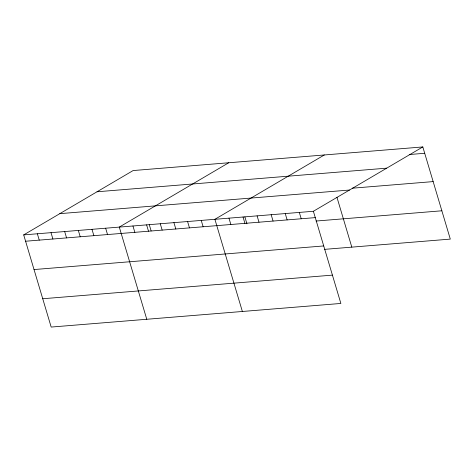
<?xml version="1.0" encoding="UTF-8"?>
<svg xmlns="http://www.w3.org/2000/svg" width="474" height="474" viewBox="0 0 474 474"><rect width="100%" height="100%" fill="white"/><g stroke="black" fill="none" stroke-linecap="round" stroke-linejoin="round"><path stroke-width="0.71" d="M422.82 146.934L313.385 211.274L340.865 303.449L51.18 327.066L23.7 234.891L133.135 170.551L422.82 146.934L450.3 239.109L324.494 249.365M228.729 162.754L119.294 227.093L146.774 319.275M324.329 154.962L214.894 219.302L242.374 311.483M409.234 154.542L424.71 153.28M97.022 191.78L386.707 168.163M352.253 188.202L433.159 181.601M59.813 213.656L349.498 190.038M23.7 234.891L313.385 211.274M25.59 241.236L315.281 217.619M316.051 221.044L441.857 210.788M34.033 269.558L323.724 245.941M42.737 298.744L332.422 275.127M336.943 197.279L351.809 247.144M299.313 212.417L301.209 218.769M285.247 213.567L287.137 219.912M271.175 214.716L273.065 221.062M257.104 215.86L258.994 222.205M244.868 216.879L246.936 223.829M243.032 217.009L244.928 223.355M228.966 218.153L230.856 224.498M201.237 220.416L203.127 226.762M187.58 221.53L189.47 227.876M173.922 222.644L175.813 228.989M160.265 223.758L162.155 230.103M149.269 224.676L151.135 230.927M146.608 224.866L148.504 231.217M132.951 225.98L134.847 232.325M105.643 228.207L107.533 234.553M91.986 229.321L93.876 235.667M78.328 230.435L80.219 236.781M64.671 231.549L66.561 237.895M51.014 232.663L52.904 239.009M37.357 233.777L39.247 240.122"/></g></svg>
